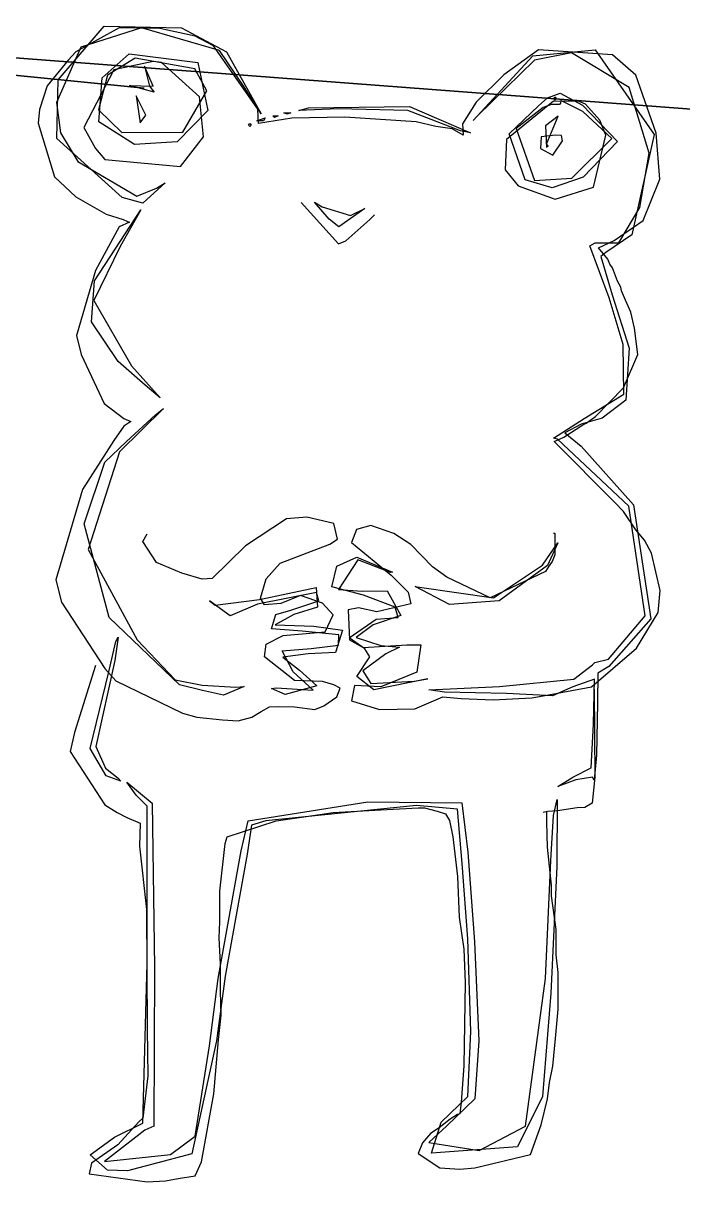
# Model space of a CAD drawing. Extents: x 0.1 to 13.4, y 74.8 to 81.5.
# Drawn here: x 4.38 to 8.23, y 74.77 to 81.54 of the extents above; entities that cross this region are included whole.
import ezdxf

# ---------------------------------------------------------------- set-up
doc = ezdxf.new("R2010")
doc.units = 0

msp = doc.modelspace()

# ---------------------------------------------------------------- linework, layer by layer
at = {"layer": 'Image 1'}
for p, q in [((4.936916, 81.51421), (4.684541, 81.373917)), ((5.173995, 81.510469), (4.936916, 81.51421)), ((5.380483, 81.465575), (5.173995, 81.510469)), ((5.487551, 81.409458), (5.380483, 81.465575)), ((4.684541, 81.373917), (4.638655, 81.325283)), ((5.747574, 81.039085), (5.487551, 81.409458)), ((7.388009, 81.385141), (7.185344, 81.239236)), ((7.820105, 81.357082), (7.388009, 81.385141)), ((4.638655, 81.325283), (4.516291, 81.175637)), ((5.135757, 81.3178), (4.906326, 81.269165)), ((5.185467, 81.312189), (5.135757, 81.3178)), ((5.407251, 81.110167), (5.185467, 81.312189)), ((7.957764, 81.237366), (7.820105, 81.357082)), ((4.906324, 81.269165), (4.730427, 80.932462)), ((4.906326, 81.269165), (4.906324, 81.269165)), ((7.185344, 81.239236), (7.024742, 81.080238)), ((8.076303, 80.898792), (7.957764, 81.237366)), ((4.516291, 81.175637), (4.470405, 81.037214)), ((5.093693, 81.003544), (5.036335, 81.117649)), ((5.036335, 81.117649), (5.036336, 81.117649)), ((5.036336, 81.117649), (5.059278, 80.95865)), ((5.430193, 80.878216), (5.407251, 81.110167)), ((4.470405, 81.037214), (4.462756, 80.95678)), ((5.751397, 80.954909), (5.747574, 81.039085)), ((7.024742, 81.080238), (6.944441, 80.953039)), ((7.475956, 81.085849), (7.200639, 80.861381)), ((7.625086, 81.083978), (7.475956, 81.085849)), ((7.475956, 81.085849), (7.475956, 81.085849)), ((7.663325, 81.069014), (7.625086, 81.083978)), ((7.74745, 80.975485), (7.663325, 81.069014)), ((5.059278, 80.95865), (5.093693, 81.003544)), ((5.946414, 80.986709), (5.751397, 80.954909)), ((6.256147, 80.992321), (5.946414, 80.986709)), ((6.672947, 80.964262), (6.256147, 80.992321)), ((6.787663, 80.938074), (6.672947, 80.964262)), ((7.781864, 80.887568), (7.74745, 80.975485)), ((4.462756, 80.95678), (4.558352, 80.644394)), ((4.730427, 80.932462), (4.799256, 80.809004)), ((6.883259, 80.92498), (6.787663, 80.938074)), ((6.948265, 80.887569), (6.883259, 80.92498)), ((6.944441, 80.953039), (6.948265, 80.887569)), ((8.097828, 80.630762), (8.076303, 80.898792)), ((5.296358, 80.704252), (5.430193, 80.878216)), ((7.200639, 80.861381), (7.19299, 80.683676)), ((7.403304, 80.878216), (7.399481, 80.809004)), ((7.487429, 80.887569), (7.403304, 80.878216)), ((7.472134, 80.769722), (7.529492, 80.853898)), ((7.487431, 80.887568), (7.487429, 80.887569)), ((7.521845, 80.885698), (7.487431, 80.887568)), ((7.529492, 80.853898), (7.521845, 80.885698)), ((7.70921, 80.582665), (7.781864, 80.887568)), ((4.799256, 80.809004), (4.852791, 80.745405)), ((7.399481, 80.809004), (7.472134, 80.769722)), ((4.852791, 80.745405), (5.296358, 80.704252)), ((4.558352, 80.644394), (4.68454, 80.526548)), ((7.19299, 80.683676), (7.269467, 80.590147)), ((7.999826, 80.388126), (8.097828, 80.630762)), ((7.269467, 80.590147), (7.486047, 80.513713)), ((7.486047, 80.513713), (7.70921, 80.582665)), ((4.68454, 80.526548), (4.860437, 80.425537)), ((6.001498, 80.493128), (6.219457, 80.251824)), ((4.860437, 80.425537), (4.959857, 80.393737)), ((6.403003, 80.393988), (6.42977, 80.422046)), ((4.936915, 80.350714), (4.799256, 80.096316)), ((4.998097, 80.378773), (4.936915, 80.350714)), ((4.959857, 80.393737), (4.986624, 80.382514)), ((4.986624, 80.382514), (4.998097, 80.378773)), ((6.26152, 80.27053), (6.403003, 80.393988)), ((7.831576, 80.27215), (7.999826, 80.388126)), ((6.219457, 80.251824), (6.26152, 80.27053)), ((7.739804, 80.229127), (7.831576, 80.27215)), ((7.793338, 80.161787), (7.739804, 80.229127)), ((7.80481, 80.133728), (7.793338, 80.161787)), ((4.799256, 80.096316), (4.688364, 79.71659)), ((7.820106, 80.111281), (7.80481, 80.133728)), ((7.850696, 80.034588), (7.820106, 80.111281)), ((7.869815, 79.999047), (7.850696, 80.034588)), ((7.873638, 79.97847), (7.869815, 79.999047)), ((7.896583, 79.922353), (7.873638, 79.97847)), ((7.927174, 79.853142), (7.896583, 79.922353)), ((7.950116, 79.759613), (7.927174, 79.853142)), ((7.969235, 79.606226), (7.950116, 79.759613)), ((4.688364, 79.71659), (4.715131, 79.606226)), ((4.715131, 79.606226), (4.848966, 79.320029)), ((7.88511, 79.411687), (7.969235, 79.606226)), ((7.720684, 79.243335), (7.88511, 79.411687)), ((4.848966, 79.320029), (4.963682, 79.232112)), ((4.963682, 79.232112), (5.005744, 79.213406)), ((5.005744, 79.213406), (4.963683, 79.187218)), ((7.648031, 79.194701), (7.66715, 79.204053)), ((7.66715, 79.204053), (7.720684, 79.243335)), ((4.963683, 79.187218), (4.906325, 79.103042)), ((7.537139, 79.123619), (7.648031, 79.194701)), ((4.906325, 79.103042), (4.72278, 78.816845)), ((7.479782, 79.097431), (7.537139, 79.123619)), ((7.8354, 78.740151), (7.479782, 79.097431)), ((7.479782, 79.097431), (7.495077, 79.082466)), ((7.495077, 79.082466), (7.479782, 79.097431)), ((4.72278, 78.816845), (4.566001, 78.289344)), ((7.88511, 78.687775), (7.8354, 78.740151)), ((7.957763, 78.581152), (7.88511, 78.687775)), ((5.915826, 78.644753), (5.674922, 78.487625)), ((6.034365, 78.655977), (5.915826, 78.644753)), ((6.191143, 78.618566), (6.034365, 78.655977)), ((6.214085, 78.526908), (6.191143, 78.618566)), ((6.4091, 78.60734), (6.324975, 78.583022)), ((6.542934, 78.560576), (6.4091, 78.60734)), ((5.074577, 78.513813), (5.101344, 78.558707)), ((6.168199, 78.496978), (6.214085, 78.526908)), ((6.324975, 78.583022), (6.294384, 78.5082)), ((6.642355, 78.495106), (6.542934, 78.560576)), ((7.475956, 78.562447), (7.483603, 78.562447)), ((7.483603, 78.562447), (7.483603, 78.435248)), ((8.007473, 78.521294), (7.957763, 78.581152)), ((5.154878, 78.390356), (5.074577, 78.513813)), ((5.674922, 78.487625), (5.479906, 78.296827)), ((5.877586, 78.386615), (6.168199, 78.496978)), ((6.294384, 78.5082), (6.527639, 78.31553)), ((6.768542, 78.366036), (6.642355, 78.495106)), ((8.049536, 78.444601), (8.007473, 78.521294)), ((5.304008, 78.328627), (5.154878, 78.390356)), ((7.468307, 78.395966), (7.449188, 78.369777)), ((7.483603, 78.435248), (7.468307, 78.395966)), ((8.099246, 78.227614), (8.049536, 78.444601)), ((5.422548, 78.293086), (5.304008, 78.328627)), ((5.797285, 78.294956), (5.877586, 78.386615)), ((6.852667, 78.304307), (6.768542, 78.366036)), ((7.43007, 78.337978), (7.105042, 78.184591)), ((7.449188, 78.369777), (7.43007, 78.337978)), ((4.566001, 78.289344), (4.600416, 78.158403)), ((5.479906, 78.296827), (5.422548, 78.293086)), ((5.76287, 78.182722), (5.797285, 78.294956)), ((6.527639, 78.31553), (6.627059, 78.21639)), ((7.105042, 78.184591), (6.852667, 78.304307)), ((5.996124, 78.197687), (5.881409, 78.150923)), ((6.126135, 78.152793), (5.996124, 78.197687)), ((6.627059, 78.21639), (6.642355, 78.14905)), ((8.087774, 78.098545), (8.099246, 78.227614)), ((4.600416, 78.158403), (4.852791, 77.771195)), ((5.785812, 78.14344), (5.76287, 78.182722)), ((5.881409, 78.150923), (5.785812, 78.14344)), ((6.187317, 78.085453), (6.126135, 78.152793)), ((6.336446, 78.124732), (6.275265, 78.113509)), ((6.443514, 78.102285), (6.336446, 78.124732)), ((6.642355, 78.14905), (6.443514, 78.102285)), ((6.141431, 77.984442), (6.187317, 78.085453)), ((6.275265, 78.113509), (6.282914, 77.939546)), ((7.961586, 77.890911), (8.087774, 78.098545)), ((5.896704, 77.963865), (6.141431, 77.984442)), ((5.785811, 77.838537), (5.797284, 77.91336)), ((5.797284, 77.91336), (5.896704, 77.963865)), ((6.282914, 77.939546), (6.363215, 77.894652)), ((6.363215, 77.894652), (6.619413, 77.909617)), ((6.619413, 77.909617), (6.699714, 77.909617)), ((6.699714, 77.909617), (6.676769, 77.750618)), ((7.69774, 77.664572), (7.961586, 77.890911)), ((4.799256, 77.789433), (4.676893, 77.396613)), ((5.961709, 77.700114), (5.785811, 77.838537)), ((4.852791, 77.771195), (4.917796, 77.698243)), ((6.676769, 77.750618), (6.466457, 77.664572)), ((4.917796, 77.698243), (5.30783, 77.511185)), ((6.126135, 77.694502), (5.961709, 77.700114)), ((6.19114, 77.675796), (6.126135, 77.694502)), ((6.229379, 77.65709), (6.19114, 77.675796)), ((6.21026, 77.606585), (6.229379, 77.65709)), ((6.313503, 77.672054), (6.294384, 77.582267)), ((6.466457, 77.664572), (6.313503, 77.672054)), ((7.414775, 77.612196), (7.69774, 77.664572)), ((7.713036, 77.65101), (7.71686, 77.136603)), ((6.133783, 77.552338), (6.21026, 77.606585)), ((6.294384, 77.582267), (6.45881, 77.531761)), ((6.665298, 77.535502), (6.829724, 77.604714)), ((6.829724, 77.604714), (6.936792, 77.595361)), ((6.936792, 77.595361), (7.124161, 77.587878)), ((7.124161, 77.587878), (7.349769, 77.599102)), ((7.349769, 77.599102), (7.414775, 77.612196)), ((5.30783, 77.511185), (5.391955, 77.486868)), ((5.713159, 77.486868), (5.766693, 77.520538)), ((5.766693, 77.520538), (5.816403, 77.546726)), ((5.816403, 77.546726), (5.869937, 77.548605)), ((5.869937, 77.548605), (5.961709, 77.546726)), ((5.961709, 77.546726), (6.080249, 77.531762)), ((6.080249, 77.531762), (6.133783, 77.552338)), ((6.45881, 77.531761), (6.665298, 77.535502)), ((5.391955, 77.486868), (5.541085, 77.471903)), ((5.541085, 77.471903), (5.632858, 77.466291)), ((5.632858, 77.466291), (5.713159, 77.486868)), ((4.676893, 77.396613), (4.650126, 77.286249)), ((4.650126, 77.286249), (4.852791, 76.973863)), ((7.71686, 77.136603), (7.701564, 76.985086)), ((4.852791, 76.973863), (4.925444, 76.928969)), ((7.701564, 76.985086), (7.659501, 76.958898)), ((4.925444, 76.928969), (4.982802, 76.900911)), ((4.982802, 76.900911), (5.059279, 76.86724)), ((5.854644, 76.880335), (6.110842, 76.917746)), ((6.110842, 76.917746), (6.187319, 76.92897)), ((6.187319, 76.92897), (6.466461, 76.945805)), ((6.466461, 76.945805), (6.684421, 76.957029)), ((6.684421, 76.957029), (6.72266, 76.957029)), ((6.72266, 76.957029), (6.795313, 76.938323)), ((6.795313, 76.938323), (6.845023, 76.921487)), ((6.845023, 76.921487), (6.867965, 76.882205)), ((7.441542, 76.936443), (7.414775, 76.92896)), ((7.43772, 76.872852), (7.43772, 76.93271)), ((7.498899, 76.940184), (7.441542, 76.936443)), ((7.613615, 76.95702), (7.498899, 76.940184)), ((7.659501, 76.958898), (7.613615, 76.95702)), ((5.059279, 76.86724), (5.055456, 76.732559)), ((5.567854, 76.786806), (5.854644, 76.880335)), ((6.867965, 76.882205), (6.887084, 76.786806)), ((7.441543, 76.726947), (7.43772, 76.872852)), ((5.556382, 76.749395), (5.567854, 76.786806)), ((6.887084, 76.786806), (6.913851, 76.556725)), ((5.055456, 76.732559), (5.097518, 76.364056)), ((5.525791, 76.470679), (5.556382, 76.749395)), ((7.464485, 76.506219), (7.441543, 76.726947)), ((6.913851, 76.556725), (6.925323, 76.319163)), ((7.464485, 76.44262), (7.464485, 76.506219)), ((5.525791, 76.291104), (5.525791, 76.470679)), ((7.491252, 76.24621), (7.464485, 76.44262)), ((5.097518, 76.364056), (5.101341, 75.664462)), ((5.521968, 76.197576), (5.525791, 76.291104)), ((6.925323, 76.319163), (6.95209, 76.132106)), ((7.491252, 76.098435), (7.491252, 76.24621)), ((5.529614, 76.046059), (5.521968, 76.197576)), ((6.95209, 76.132106), (6.959737, 75.937566)), ((7.502725, 75.995553), (7.491252, 76.098435)), ((5.529614, 75.88519), (5.529614, 76.046059)), ((7.502725, 75.780437), (7.502725, 75.995553)), ((5.533438, 75.746768), (5.529614, 75.88519)), ((6.959737, 75.937566), (6.95209, 75.449346)), ((7.487429, 75.610215), (7.502725, 75.780437)), ((5.518142, 75.600863), (5.533438, 75.746768)), ((5.101341, 75.664462), (5.105164, 75.391359)), ((5.491375, 75.286607), (5.518142, 75.600863)), ((7.472133, 75.447475), (7.487429, 75.610215)), ((6.95209, 75.449346), (6.936795, 75.237972)), ((7.453015, 75.352076), (7.472133, 75.447475)), ((5.105164, 75.391359), (5.074574, 75.144443)), ((7.441542, 75.256677), (7.453015, 75.352076)), ((5.418721, 74.888175), (5.491375, 75.286607)), ((6.936795, 75.237972), (6.929146, 75.16876)), ((7.403304, 75.10516), (7.441542, 75.256677)), ((5.074574, 75.144443), (5.051632, 75.121996)), ((6.871788, 75.138831), (6.806782, 75.088325)), ((6.91385, 75.165019), (6.871788, 75.138831)), ((6.929146, 75.16876), (6.91385, 75.165019)), ((5.051632, 75.121996), (4.929268, 74.989185)), ((6.806782, 75.088325), (6.757072, 75.054655)), ((7.342122, 74.931197), (7.403304, 75.10516)), ((6.757072, 75.054655), (6.711186, 75.000408)), ((4.929268, 74.989185), (4.776314, 74.880692)), ((6.711186, 75.000408), (6.684419, 74.936809)), ((6.684419, 74.936809), (6.810606, 74.854504)), ((4.776314, 74.880692), (4.761018, 74.818963)), ((5.380483, 74.80774), (5.418721, 74.888175)), ((7.017094, 74.854504), (7.342122, 74.931197)), ((4.761018, 74.818963), (5.101341, 74.772199)), ((5.281063, 74.790905), (5.380483, 74.80774)), ((6.810606, 74.854504), (6.929145, 74.847021)), ((6.929145, 74.847021), (7.017094, 74.854504)), ((5.101341, 74.772199), (5.208409, 74.777811)), ((5.208409, 74.777811), (5.281063, 74.790905))]:
    msp.add_line(p, q, dxfattribs=at)
at = {"layer": 'Layer 1'}
for p, q in [((5.084031, 81.161114), (1.271008, 81.541349)), ((1.271008, 81.541349), (5.084031, 81.161114)), ((4.580021, 81.211159), (4.848848, 81.523988)), ((5.067812, 81.513449), (4.712789, 81.401367)), ((4.848848, 81.523988), (5.302022, 81.515082)), ((5.523236, 81.381504), (5.067812, 81.513449)), ((5.302022, 81.515082), (5.565268, 81.373666)), ((9.049718, 80.980538), (2.26243, 81.496205)), ((2.26243, 81.496205), (9.049718, 80.980538)), ((4.712789, 81.401367), (4.57076, 81.078295)), ((5.67048, 81.165883), (5.523236, 81.381504)), ((5.565268, 81.373666), (5.76737, 81.011232)), ((7.355921, 81.351154), (7.719705, 81.385239)), ((7.580414, 81.367615), (7.365384, 81.32459)), ((7.919021, 81.1655), (7.580414, 81.367615)), ((7.719705, 81.385239), (8.064295, 80.891386)), ((4.837139, 81.221393), (4.994824, 81.362218)), ((5.031387, 81.337855), (4.869204, 81.236882)), ((4.994824, 81.362218), (5.397577, 81.310988)), ((5.379662, 81.273685), (5.031387, 81.337855)), ((5.397577, 81.310988), (5.455561, 81.030978)), ((7.006681, 80.973389), (7.355921, 81.351154)), ((7.365384, 81.32459), (7.0289, 80.997501)), ((4.869204, 81.236882), (4.816185, 81.035846)), ((5.135393, 81.172596), (5.084634, 81.289967)), ((5.084634, 81.289967), (5.113767, 81.172596)), ((5.448971, 81.145472), (5.379662, 81.273685)), ((4.572936, 80.868333), (4.580021, 81.211159)), ((4.817942, 80.964899), (4.837139, 81.221393)), ((5.142119, 81.137728), (4.996775, 81.176756)), ((4.996775, 81.176756), (5.135393, 81.172596)), ((5.113767, 81.172596), (5.142119, 81.137728)), ((5.135393, 81.172596), (5.135393, 81.172596)), ((5.76737, 81.011232), (5.67048, 81.165883)), ((8.035432, 80.782221), (7.919021, 81.1655)), ((5.084031, 81.161114), (5.084031, 81.161114)), ((5.309004, 80.904879), (5.448971, 81.145472)), ((7.388286, 81.05778), (7.441208, 81.104978)), ((7.441208, 81.104978), (7.514513, 81.131712)), ((7.484522, 81.109447), (7.476412, 81.100836)), ((7.476412, 81.100836), (7.484522, 81.092225)), ((7.492632, 81.100836), (7.484522, 81.109447)), ((7.484522, 81.092225), (7.492632, 81.100836)), ((7.492632, 81.100836), (7.492632, 81.100836)), ((7.514513, 81.131712), (7.645878, 81.061443)), ((4.57076, 81.078295), (4.593173, 80.900935)), ((4.816185, 81.035846), (4.952656, 80.902053)), ((5.455561, 81.030978), (5.276507, 80.848881)), ((5.986444, 81.030539), (6.044497, 81.046401)), ((6.215547, 81.040314), (5.986444, 81.030539)), ((6.044497, 81.046401), (6.634458, 81.054068)), ((6.623645, 81.03173), (6.215547, 81.040314)), ((6.933058, 80.912916), (6.623645, 81.03173)), ((6.634458, 81.054068), (6.991478, 80.901024)), ((7.216812, 80.893886), (7.388286, 81.05778)), ((7.415827, 81.048128), (7.25729, 80.925938)), ((7.46347, 81.065316), (7.415827, 81.048128)), ((7.51058, 81.065256), (7.46347, 81.065316)), ((7.517209, 81.074575), (7.51058, 81.065256)), ((7.518758, 81.089412), (7.517209, 81.074575)), ((7.646685, 81.025703), (7.518758, 81.089412)), ((7.645878, 81.061443), (7.849461, 80.850819)), ((5.027263, 80.832771), (4.817942, 80.964899)), ((5.740922, 80.971668), (5.789581, 80.987416)), ((5.781471, 80.971668), (5.740922, 80.971668)), ((5.740922, 80.971668), (5.740922, 80.971668)), ((5.789581, 80.987416), (5.781471, 80.971668)), ((5.835198, 81.000655), (5.866286, 80.999295)), ((5.844997, 80.99025), (5.835198, 81.000655)), ((5.835198, 81.000655), (5.835198, 81.000655)), ((5.866286, 80.999295), (5.844997, 80.99025)), ((5.899063, 81.017519), (5.939611, 81.017519)), ((5.919337, 81.008832), (5.899063, 81.017519)), ((5.899063, 81.017519), (5.899063, 81.017519)), ((5.939611, 81.017519), (5.919337, 81.008832)), ((7.0289, 80.997501), (7.006681, 80.973389)), ((7.503758, 80.99775), (7.428674, 80.941607)), ((7.435863, 80.833889), (7.503758, 80.99775)), ((7.817023, 80.867004), (7.646685, 81.025703)), ((4.593173, 80.900935), (4.694656, 80.734052)), ((4.952656, 80.902053), (5.309004, 80.904879)), ((5.309004, 80.904879), (5.309004, 80.904879)), ((5.692264, 80.945834), (5.700373, 80.954445)), ((5.700373, 80.937223), (5.692264, 80.945834)), ((5.692264, 80.945834), (5.692264, 80.945834)), ((5.700373, 80.954445), (5.708483, 80.945834)), ((5.708483, 80.945834), (5.700373, 80.937223)), ((6.991478, 80.901024), (6.933058, 80.912916)), ((6.933058, 80.912916), (6.933058, 80.912916)), ((7.309693, 80.626187), (7.216812, 80.893886)), ((7.25729, 80.925938), (7.364027, 80.622941)), ((7.428674, 80.941607), (7.435863, 80.816666)), ((8.064295, 80.891386), (7.933514, 80.305475)), ((4.954275, 80.522448), (4.572936, 80.868333)), ((5.276507, 80.848881), (5.027263, 80.832771)), ((5.027263, 80.832771), (5.027263, 80.832771)), ((7.443973, 80.825277), (7.435863, 80.833889)), ((7.435863, 80.816666), (7.443973, 80.825277)), ((7.443973, 80.825277), (7.443973, 80.825277)), ((7.582709, 80.635607), (7.817023, 80.867004)), ((7.849461, 80.850819), (7.649865, 80.641061)), ((7.979782, 80.463607), (8.035432, 80.782221)), ((4.694656, 80.734052), (5.040911, 80.530936)), ((7.468075, 80.578653), (7.309693, 80.626187)), ((7.309693, 80.626187), (7.309693, 80.626187)), ((7.364027, 80.622941), (7.582708, 80.635606)), ((7.649865, 80.641061), (7.468075, 80.578653)), ((7.582708, 80.635606), (7.582709, 80.635607)), ((5.040911, 80.530936), (5.155123, 80.577898)), ((5.205202, 80.608914), (5.075034, 80.490062)), ((5.155123, 80.577898), (5.205202, 80.608914)), ((5.075034, 80.490062), (4.954275, 80.522448)), ((4.954275, 80.522448), (4.954275, 80.522448)), ((6.164069, 80.396075), (6.079171, 80.495104)), ((6.079171, 80.495104), (6.124138, 80.467913)), ((4.792659, 80.036577), (5.064091, 80.451717)), ((5.064091, 80.451717), (4.942216, 80.236394)), ((6.124138, 80.467913), (6.289883, 80.417727)), ((6.373484, 80.457649), (6.22181, 80.351661)), ((6.289883, 80.417727), (6.373484, 80.457649)), ((7.857988, 80.257921), (7.979782, 80.463607)), ((6.22181, 80.351661), (6.164069, 80.396075)), ((6.164069, 80.396075), (6.164069, 80.396075)), ((7.933514, 80.305475), (7.782673, 80.200631)), ((4.942216, 80.236394), (4.788106, 79.921101)), ((7.687498, 80.239564), (7.7189, 80.25738)), ((7.801643, 79.937142), (7.687498, 80.239564)), ((7.7189, 80.25738), (7.857988, 80.257921)), ((7.782673, 80.200631), (7.752388, 80.178954)), ((7.752388, 80.178954), (7.81815, 79.953897)), ((4.776261, 79.795534), (4.792659, 80.036577)), ((7.81815, 79.953897), (7.91815, 79.641851)), ((4.788106, 79.921101), (5.009504, 79.538701)), ((7.883912, 79.664689), (7.801643, 79.937142)), ((4.931591, 79.563793), (4.776261, 79.795534)), ((7.886507, 79.373629), (7.883912, 79.664689)), ((7.91815, 79.641851), (7.898763, 79.339215)), ((5.089485, 79.426357), (4.931591, 79.563793)), ((5.009504, 79.538701), (5.177293, 79.353161)), ((5.177293, 79.353161), (5.089485, 79.426357)), ((5.089485, 79.426357), (5.089485, 79.426357)), ((7.654714, 79.232183), (7.886507, 79.373629)), ((7.898763, 79.339215), (7.760664, 79.233847)), ((5.19676, 79.290842), (4.938316, 79.036129)), ((5.149435, 79.252295), (5.19676, 79.290842)), ((4.980562, 79.097258), (5.149435, 79.252295)), ((7.476412, 79.116978), (7.654714, 79.232183)), ((7.760664, 79.233847), (7.636933, 79.197761)), ((7.636933, 79.197761), (7.541291, 79.147935)), ((7.541291, 79.147935), (7.637562, 79.07067)), ((4.854129, 78.976542), (4.980562, 79.097258)), ((7.499087, 79.110191), (7.476412, 79.116978)), ((7.916356, 78.719476), (7.499087, 79.110191)), ((7.637562, 79.07067), (7.943797, 78.726704)), ((4.938316, 79.036129), (4.756607, 78.465809)), ((4.732386, 78.615495), (4.854129, 78.976542)), ((7.943797, 78.726704), (8.04454, 78.061082)), ((8.011841, 78.078305), (7.916356, 78.719476)), ((4.877656, 78.069693), (4.732386, 78.615495)), ((4.756607, 78.465809), (5.042037, 77.939069)), ((7.412191, 78.375532), (7.500675, 78.506064)), ((7.500675, 78.506064), (7.441471, 78.372623)), ((6.209686, 78.369264), (6.327278, 78.422374)), ((6.332719, 78.405531), (6.219517, 78.233203)), ((6.327278, 78.422374), (6.535431, 78.333177)), ((6.522698, 78.331668), (6.332719, 78.405531)), ((6.179836, 78.248572), (6.209686, 78.369264)), ((6.535431, 78.333177), (6.522698, 78.331668)), ((7.124586, 78.183567), (7.412191, 78.375532)), ((7.441471, 78.372623), (7.159249, 78.167247)), ((6.089988, 78.215677), (5.74617, 78.146659)), ((5.758109, 78.17363), (6.089132, 78.243855)), ((6.089132, 78.243855), (6.096903, 78.12949)), ((6.104667, 78.16636), (6.089988, 78.215677)), ((6.365374, 78.198861), (6.179836, 78.248572)), ((6.219517, 78.233203), (6.357649, 78.223554)), ((6.357649, 78.223554), (6.503685, 78.224546)), ((6.549909, 78.128632), (6.365374, 78.198861)), ((6.503685, 78.224546), (6.584338, 78.081004)), ((6.86818, 78.14601), (6.668004, 78.250529)), ((6.668004, 78.250529), (6.692044, 78.24688)), ((6.692044, 78.24688), (7.124586, 78.183567)), ((5.586097, 78.078305), (5.465189, 78.16741)), ((5.465189, 78.16741), (5.498805, 78.140906)), ((5.498805, 78.140906), (5.758109, 78.17363)), ((5.74617, 78.146659), (5.586097, 78.078305)), ((5.94044, 78.112749), (6.104667, 78.16636)), ((6.096903, 78.12949), (5.957419, 78.08698)), ((6.568119, 78.068947), (6.549909, 78.128632)), ((7.159249, 78.167247), (6.86818, 78.14601)), ((6.86818, 78.14601), (6.86818, 78.14601)), ((5.289672, 77.675322), (4.877656, 78.069693)), ((5.827167, 78.002655), (5.853653, 78.086474)), ((5.957419, 78.08698), (5.849066, 78.025474)), ((5.853653, 78.086474), (5.94044, 78.112749)), ((6.281708, 77.950882), (6.438843, 78.058496)), ((6.584338, 78.081004), (6.421773, 78.026638)), ((6.438843, 78.058496), (6.568119, 78.068947)), ((7.797271, 77.826212), (8.011841, 78.078305)), ((8.04454, 78.061082), (7.798964, 77.782357)), ((6.007755, 77.989489), (5.827167, 78.002655)), ((5.849066, 78.025474), (6.075683, 78.019203)), ((6.220615, 77.967338), (6.007755, 77.989489)), ((6.075683, 78.019203), (6.242326, 77.994972)), ((6.242326, 77.994972), (6.201635, 77.864152)), ((6.421773, 78.026638), (6.321935, 77.953163)), ((4.875932, 77.751079), (4.917178, 77.929309)), ((4.931777, 77.95366), (4.912613, 77.818486)), ((4.917178, 77.929309), (4.931777, 77.95366)), ((5.042037, 77.939069), (5.264649, 77.705111)), ((6.219968, 77.90706), (6.220615, 77.967338)), ((6.373379, 77.886857), (6.281708, 77.950882)), ((6.321935, 77.953163), (6.465825, 77.906452)), ((5.889357, 77.873614), (6.060301, 77.888594)), ((5.953772, 77.751079), (5.889357, 77.873614)), ((6.042495, 77.856148), (5.893058, 77.83834)), ((6.201635, 77.864152), (6.042495, 77.856148)), ((6.060301, 77.888594), (6.219968, 77.90706)), ((6.495131, 77.856402), (6.361545, 77.756781)), ((6.401829, 77.839573), (6.373379, 77.886857)), ((6.465825, 77.906452), (6.576228, 77.895296)), ((6.576228, 77.895296), (6.495131, 77.856402)), ((4.912613, 77.818486), (4.800189, 77.316362)), ((5.893058, 77.83834), (5.991999, 77.760613)), ((6.326047, 77.725378), (6.401829, 77.839573)), ((7.594004, 77.708011), (7.703734, 77.791661)), ((7.703734, 77.791661), (7.717816, 77.805403)), ((7.717816, 77.805403), (7.797271, 77.826212)), ((7.798964, 77.782357), (7.735925, 77.744736)), ((4.76775, 77.304563), (4.875932, 77.751079)), ((6.071065, 77.643694), (5.953772, 77.751079)), ((5.991999, 77.760613), (6.091826, 77.670469)), ((6.426297, 77.646442), (6.326047, 77.725378)), ((6.361545, 77.756781), (6.408343, 77.683875)), ((6.741824, 77.709894), (6.426297, 77.646443)), ((6.661968, 77.69754), (6.741824, 77.709894)), ((7.735925, 77.744736), (7.732638, 77.571378)), ((5.264649, 77.705111), (5.421776, 77.673706)), ((5.424641, 77.642576), (5.289672, 77.675322)), ((5.421776, 77.673706), (5.618785, 77.661596)), ((5.547922, 77.615636), (5.424641, 77.642576)), ((5.424641, 77.642576), (5.424641, 77.642576)), ((5.667336, 77.665995), (5.547922, 77.615636)), ((5.618785, 77.661596), (5.667336, 77.665995)), ((5.827203, 77.654593), (5.854459, 77.658953)), ((5.908301, 77.619296), (5.827203, 77.654593)), ((5.854459, 77.658953), (6.071065, 77.643694)), ((6.091826, 77.670469), (5.9083, 77.619296)), ((6.408343, 77.683875), (6.661968, 77.69754)), ((6.426297, 77.646443), (6.426297, 77.646442)), ((6.746533, 77.647087), (7.160131, 77.665753)), ((6.839796, 77.633633), (6.746533, 77.647087)), ((7.160131, 77.665753), (7.594004, 77.708011)), ((7.589231, 77.664653), (7.469845, 77.612378)), ((7.715895, 77.709199), (7.589231, 77.664653)), ((7.709274, 77.446411), (7.715895, 77.709199)), ((5.9083, 77.619296), (5.908301, 77.619296)), ((7.201452, 77.625218), (6.839796, 77.633633)), ((7.469845, 77.612378), (7.201452, 77.625218)), ((7.732638, 77.571378), (7.727036, 77.264338)), ((7.695376, 77.191351), (7.709274, 77.446411)), ((4.862022, 77.144627), (4.76775, 77.304563)), ((4.800189, 77.316362), (4.858113, 77.189079)), ((7.727036, 77.264338), (7.714103, 77.119383)), ((4.858113, 77.189079), (4.9311, 77.131073)), ((7.589949, 77.136029), (7.695376, 77.191351)), ((4.946165, 77.11385), (4.862022, 77.144627)), ((4.862022, 77.144627), (4.862022, 77.144627)), ((4.9311, 77.131073), (4.946165, 77.11385)), ((5.036081, 77.031362), (4.982248, 77.10624)), ((4.982248, 77.10624), (5.129142, 76.984682)), ((7.500619, 77.082134), (7.589949, 77.136029)), ((7.606491, 77.121255), (7.500619, 77.082134)), ((7.589949, 77.136029), (7.589949, 77.136029)), ((7.703486, 77.135607), (7.606491, 77.121255)), ((7.714103, 77.119383), (7.703486, 77.135607)), ((5.100249, 76.96746), (5.036081, 77.031362)), ((5.099787, 76.047628), (5.100249, 76.96746)), ((5.129142, 76.984682), (5.144575, 76.024114)), ((5.692118, 76.881163), (6.390561, 76.992998)), ((6.675039, 76.970723), (5.795099, 76.881666)), ((6.390561, 76.992998), (6.93992, 76.986277)), ((6.91493, 76.949306), (6.675039, 76.970723)), ((6.93992, 76.986277), (6.974858, 76.697802)), ((7.47613, 76.912922), (7.496685, 77.006037)), ((7.496685, 77.006037), (7.495014, 76.614401)), ((6.941569, 76.632715), (6.91493, 76.949306)), ((7.459471, 76.648845), (7.47613, 76.912922)), ((5.64926, 76.706547), (5.692118, 76.881163)), ((5.711411, 76.855103), (5.684475, 76.68739)), ((5.795099, 76.881666), (5.711411, 76.855103)), ((5.514969, 75.95995), (5.64926, 76.706547)), ((6.974858, 76.697802), (7.014837, 76.175229)), ((5.684475, 76.68739), (5.556398, 75.974393)), ((6.975986, 76.192452), (6.941569, 76.632715)), ((7.428671, 75.95995), (7.459471, 76.648845)), ((7.495014, 76.614401), (7.460781, 75.873837)), ((6.993282, 75.651301), (6.975986, 76.192452)), ((7.014837, 76.175229), (7.038653, 75.595295)), ((5.075458, 75.114851), (5.099787, 76.047628)), ((5.144575, 76.024114), (5.140241, 75.09799)), ((5.465286, 75.566644), (5.514969, 75.95995)), ((5.556398, 75.974393), (5.506043, 75.595501)), ((7.3132, 75.096716), (7.428671, 75.95995)), ((7.460781, 75.873837), (7.411809, 75.270534)), ((6.975787, 75.271649), (6.993282, 75.651301)), ((5.506043, 75.595501), (5.361993, 74.935185)), ((5.38099, 75.038551), (5.465286, 75.566644)), ((7.038653, 75.595295), (7.01643, 75.256128)), ((6.81952, 75.120771), (6.975787, 75.271649)), ((7.01643, 75.256128), (6.852316, 75.099076)), ((7.411809, 75.270534), (7.265558, 74.97575)), ((5.087806, 75.073835), (4.850969, 74.890954)), ((4.909671, 75.032271), (5.075458, 75.114851)), ((5.140241, 75.09799), (5.087806, 75.073835)), ((6.852316, 75.099076), (6.746532, 75.002747)), ((6.762752, 74.939549), (6.81952, 75.120771)), ((7.041189, 74.955927), (7.3132, 75.096716)), ((4.76775, 74.929508), (4.909671, 75.032271)), ((5.238074, 74.93252), (5.38099, 75.038551)), ((6.746532, 75.002747), (7.041189, 74.955927)), ((5.361993, 74.935185), (4.986713, 74.836416)), ((7.265558, 74.97575), (6.762752, 74.939549)), ((4.869222, 74.841197), (4.76775, 74.929508)), ((4.850969, 74.890954), (5.238074, 74.93252)), ((4.986713, 74.836416), (4.869222, 74.841197)), ((4.869222, 74.841197), (4.869222, 74.841197))]:
    msp.add_line(p, q, dxfattribs=at)

doc.saveas('drawing.dxf')
